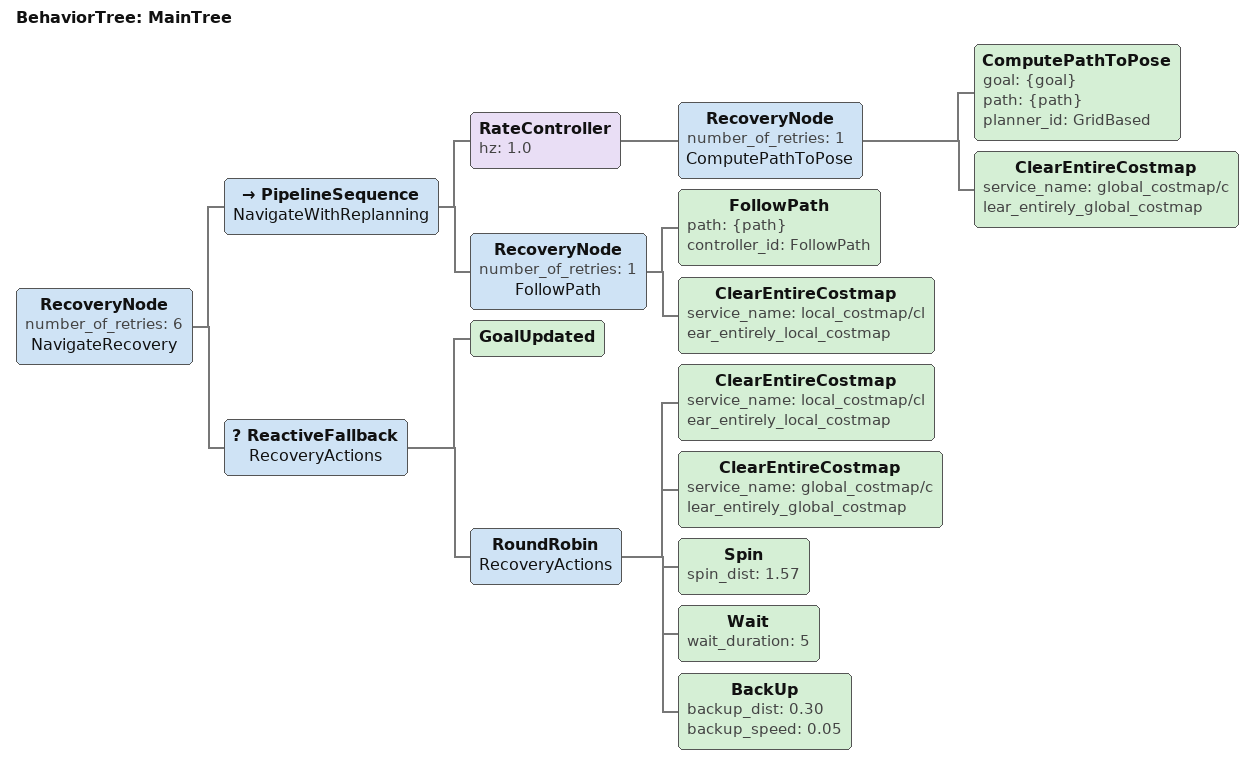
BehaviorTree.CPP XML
<root main_tree_to_execute="MainTree">
  <BehaviorTree ID="MainTree">
    <RecoveryNode number_of_retries="6" name="NavigateRecovery">
      <PipelineSequence name="NavigateWithReplanning">
        <RateController hz="1.0">
          <RecoveryNode number_of_retries="1" name="ComputePathToPose">
            <ComputePathToPose goal="{goal}" path="{path}" planner_id="GridBased"/>
            <ClearEntireCostmap service_name="global_costmap/clear_entirely_global_costmap"/>
          </RecoveryNode>
        </RateController>
        <RecoveryNode number_of_retries="1" name="FollowPath">
          <FollowPath path="{path}" controller_id="FollowPath"/>
          <ClearEntireCostmap service_name="local_costmap/clear_entirely_local_costmap"/>
        </RecoveryNode>
      </PipelineSequence>
      <ReactiveFallback name="RecoveryActions">
        <GoalUpdated/>
        <RoundRobin name="RecoveryActions">
          <ClearEntireCostmap service_name="local_costmap/clear_entirely_local_costmap"/>
          <ClearEntireCostmap service_name="global_costmap/clear_entirely_global_costmap"/>
          <Spin spin_dist="1.57"/>
          <Wait wait_duration="5"/>
          <BackUp backup_dist="0.30" backup_speed="0.05"/>
        </RoundRobin>
      </ReactiveFallback>
    </RecoveryNode>
  </BehaviorTree>
</root>
